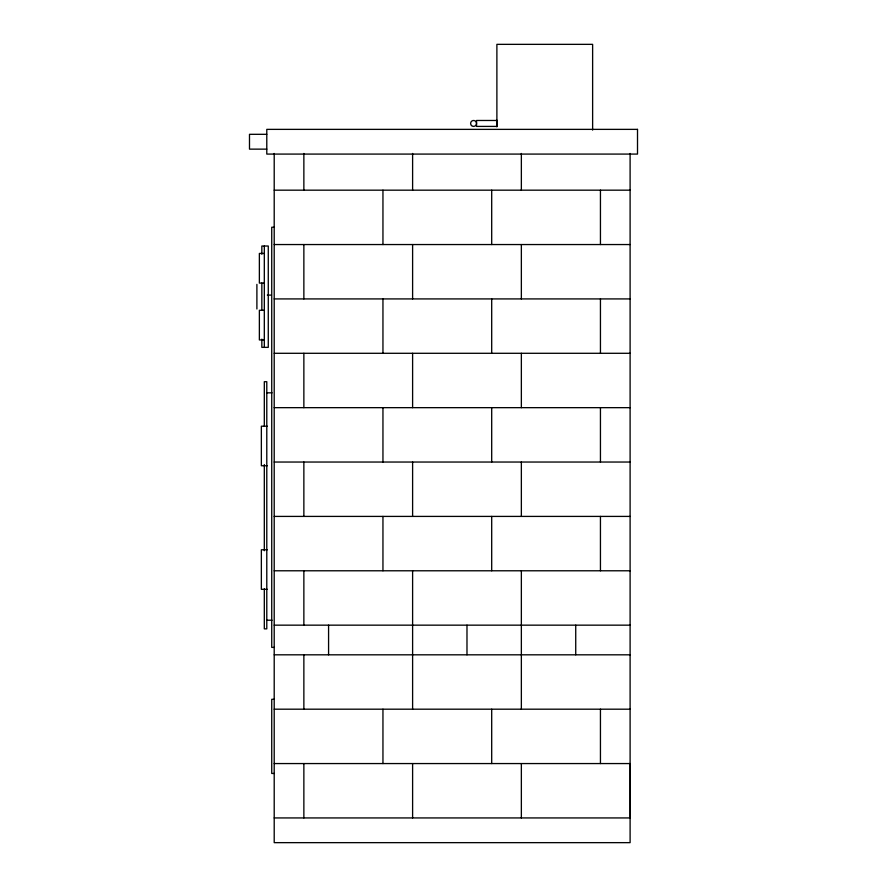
<?xml version="1.0" encoding="UTF-8"?>
<svg xmlns="http://www.w3.org/2000/svg" width="887" height="887" viewBox="0 0 887 887"><rect width="100%" height="100%" fill="white"/><g stroke="black" fill="none" stroke-linecap="round" stroke-linejoin="round"><path stroke-width="1.33" d="M592.627 130.079L592.627 44.35L496.886 44.35L496.886 126.653L496.886 120.222M497.141 120.477L476.541 120.477L476.541 126.409L497.141 126.409M266.787 134.314L249.491 134.314L249.491 149.138L266.787 149.138M274.205 190.173L630.103 190.173M274.205 227.238L271.732 227.238L271.732 647.399L274.205 647.399M274.205 244.546L630.103 244.546M264.315 253.438L259.37 253.438L259.37 283.097L264.315 283.097M267.331 295.105L271.455 295.105M274.205 298.919L630.103 298.919M264.315 310.284L259.37 310.284L259.37 339.943L264.315 339.943M274.205 353.292L630.103 353.292M266.787 392.83L272.054 392.83M274.205 407.665L630.103 407.665M267.286 426.203L261.355 426.203L261.355 465.742L267.286 465.742M274.205 462.038L630.103 462.038M274.205 516.411L630.103 516.411M267.286 549.774L261.355 549.774L261.355 589.323L267.286 589.323M274.205 570.784L630.103 570.784M266.787 620.213L272.054 620.213M274.205 625.158L630.103 625.158M274.205 654.817L630.103 654.817M274.205 699.3L271.732 699.3L271.732 773.453L274.205 773.453M274.205 709.19L630.103 709.19M274.205 763.563L630.103 763.563M274.205 817.936L630.103 817.936M630.269 763.563L630.269 817.936M630.103 153.462L630.103 842.65L274.205 842.65L274.205 153.462M600.444 190.173L600.444 244.546M600.444 298.919L600.444 353.292M600.444 407.665L600.444 462.038M600.444 516.411L600.444 570.784M600.444 709.19L600.444 763.563M575.73 625.158L575.73 654.817M521.356 153.462L521.356 190.173M521.356 244.546L521.356 298.919M521.356 353.292L521.356 407.665M521.356 462.038L521.356 516.411M521.356 570.784L521.356 709.19M521.356 763.563L521.356 817.936M491.697 190.173L491.697 244.546M491.697 298.919L491.697 353.292M491.697 407.665L491.697 462.038M491.697 516.411L491.697 570.784M491.697 709.19L491.697 763.563M466.983 625.158L466.983 654.817M412.61 153.462L412.61 190.173M412.61 244.546L412.61 298.919M412.61 353.292L412.61 407.665M412.61 462.038L412.61 516.411M412.61 570.784L412.61 709.19M412.61 763.563L412.61 817.936M382.951 190.173L382.951 244.546M382.951 298.919L382.951 353.292M382.951 407.665L382.951 462.038M382.951 516.411L382.951 570.784M382.951 709.19L382.951 763.563M328.578 625.158L328.578 654.817M303.864 153.462L303.864 190.173M303.864 244.546L303.864 298.919M303.864 353.292L303.864 407.665M303.864 462.038L303.864 516.411M303.864 570.784L303.864 625.158M303.864 654.817L303.864 709.19M303.864 763.563L303.864 817.936M264.315 246.021L264.315 347.36M264.315 426.115L264.315 381.709L266.787 381.709L266.787 628.861L264.315 628.861L264.315 588.824M264.315 464.555L264.315 550.749M261.842 254.236L261.842 246.021L268.273 246.021L268.273 347.36L261.842 347.36L261.842 339.144M261.842 282.997L261.842 310.383M256.897 284.383L256.897 308.998M637.509 129.369L266.787 129.369L266.787 154.083L637.509 154.083L637.509 129.369M471.485 125.533A2.96 2.96 0 0 0 476.441 124.202A2.96 2.96 0 0 0 472.815 120.577A2.96 2.96 0 0 0 471.485 125.533"/></g></svg>
